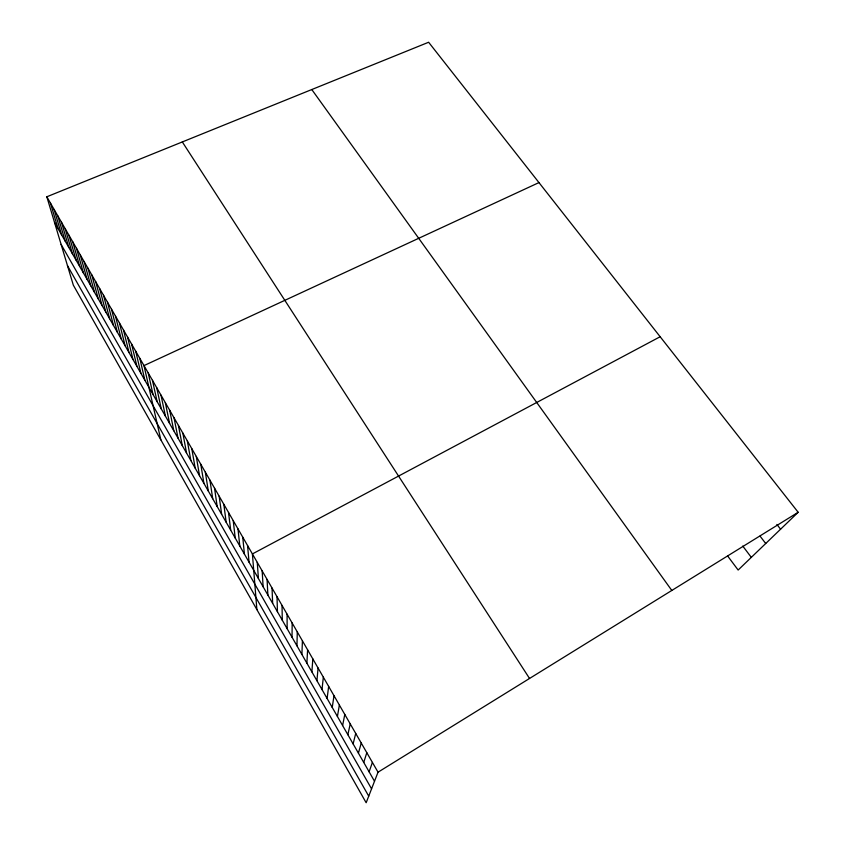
<?xml version="1.0" encoding="UTF-8"?>
<svg xmlns="http://www.w3.org/2000/svg" width="845" height="845" viewBox="0 0 845 845"><rect width="100%" height="100%" fill="white"/><g stroke="black" fill="none" stroke-linecap="round" stroke-linejoin="round"><path stroke-width="1.27" d="M292.032 637.236L292.169 623.029M296.954 645.823L297.282 631.902M301.897 654.474L302.425 640.848M306.883 663.167L307.601 649.837M311.889 671.912L312.819 658.889M316.938 680.721L318.058 668.004M322.008 689.583L323.339 677.172M327.11 698.488L328.652 686.394M332.243 707.455L333.997 695.688M337.419 716.486L339.373 705.036M342.616 725.57L344.792 714.437M347.844 734.706L350.242 723.911M353.115 743.896L355.724 733.439M358.417 753.148L361.248 743.03M363.741 762.465L366.804 752.694M369.107 771.834L372.402 762.412M798.176 512.281L378.032 772.193L366.16 802.75L73.335 285.177L46.824 196.779L428.626 42.25L798.176 512.281L738.139 570.037L727.651 556.01M660.156 336.732L252.401 553.929L256.88 609.594M538.962 182.583L143.988 365.6L160.835 439.833M776.904 524.47L780.579 529.213M760.056 536.121L765.718 543.504M742.766 546.071L751.311 557.362M311.784 89.538L671.807 590.454M182.319 141.939L529.54 678.472M46.824 196.779L378.032 772.193M54.545 222.531L374.515 781.255M61.093 244.385L371.568 788.85M67.473 265.647L368.726 796.138M50.457 203.106L58.083 228.72M54.122 209.465L61.643 234.942M57.798 215.855L65.223 241.184M61.495 222.277L68.825 247.469M65.213 228.741L72.438 253.785M68.952 235.237L76.082 260.133M72.712 241.765L79.736 266.513M76.494 248.324L83.401 272.935M80.286 254.926L87.098 279.378M84.109 261.559L90.806 285.863M87.954 268.235L94.545 292.381M91.809 274.942L98.295 298.929M95.696 281.691L102.065 305.51M99.594 288.472L105.857 312.132M103.523 295.285L109.67 318.787M107.463 302.14L113.494 325.483M111.434 309.038L117.349 332.201M115.427 315.967L121.226 338.972M119.441 322.938L125.113 345.763M123.476 329.951L129.031 352.597M127.532 336.997L132.971 359.474M131.609 344.084L136.922 366.381M135.718 351.214L140.904 373.332M139.837 358.386L144.896 380.313M148.213 372.93L153.008 394.478M152.459 380.303L157.128 401.66M156.726 387.707L161.258 408.874M161.015 395.175L165.419 416.131M165.335 402.674L169.591 423.429M169.676 410.216L173.795 430.77M174.038 417.8L178.031 438.154M178.432 425.436L182.277 445.579M182.858 433.115L186.555 453.047M187.305 440.837L190.854 460.557M191.773 448.6L195.174 468.109M196.272 456.416L199.526 475.703M200.793 464.275L203.898 483.34M205.346 472.186L208.303 491.019M209.93 480.14L212.718 498.74M214.535 488.146L217.176 506.514M219.161 496.195L221.643 514.33M223.83 504.296L226.154 522.189M228.52 512.44L230.674 530.1M233.231 520.636L235.227 538.054M237.984 528.885L239.811 546.05M242.758 537.177L244.416 554.098M247.564 545.532L249.053 562.189M257.26 562.379L258.412 578.519M262.161 570.882L263.122 586.757M267.083 579.438L267.876 595.049M272.037 588.046L272.65 603.383M277.023 596.707L277.445 611.769M282.04 605.421L282.283 620.209M287.089 614.199L287.142 628.691"/></g></svg>
